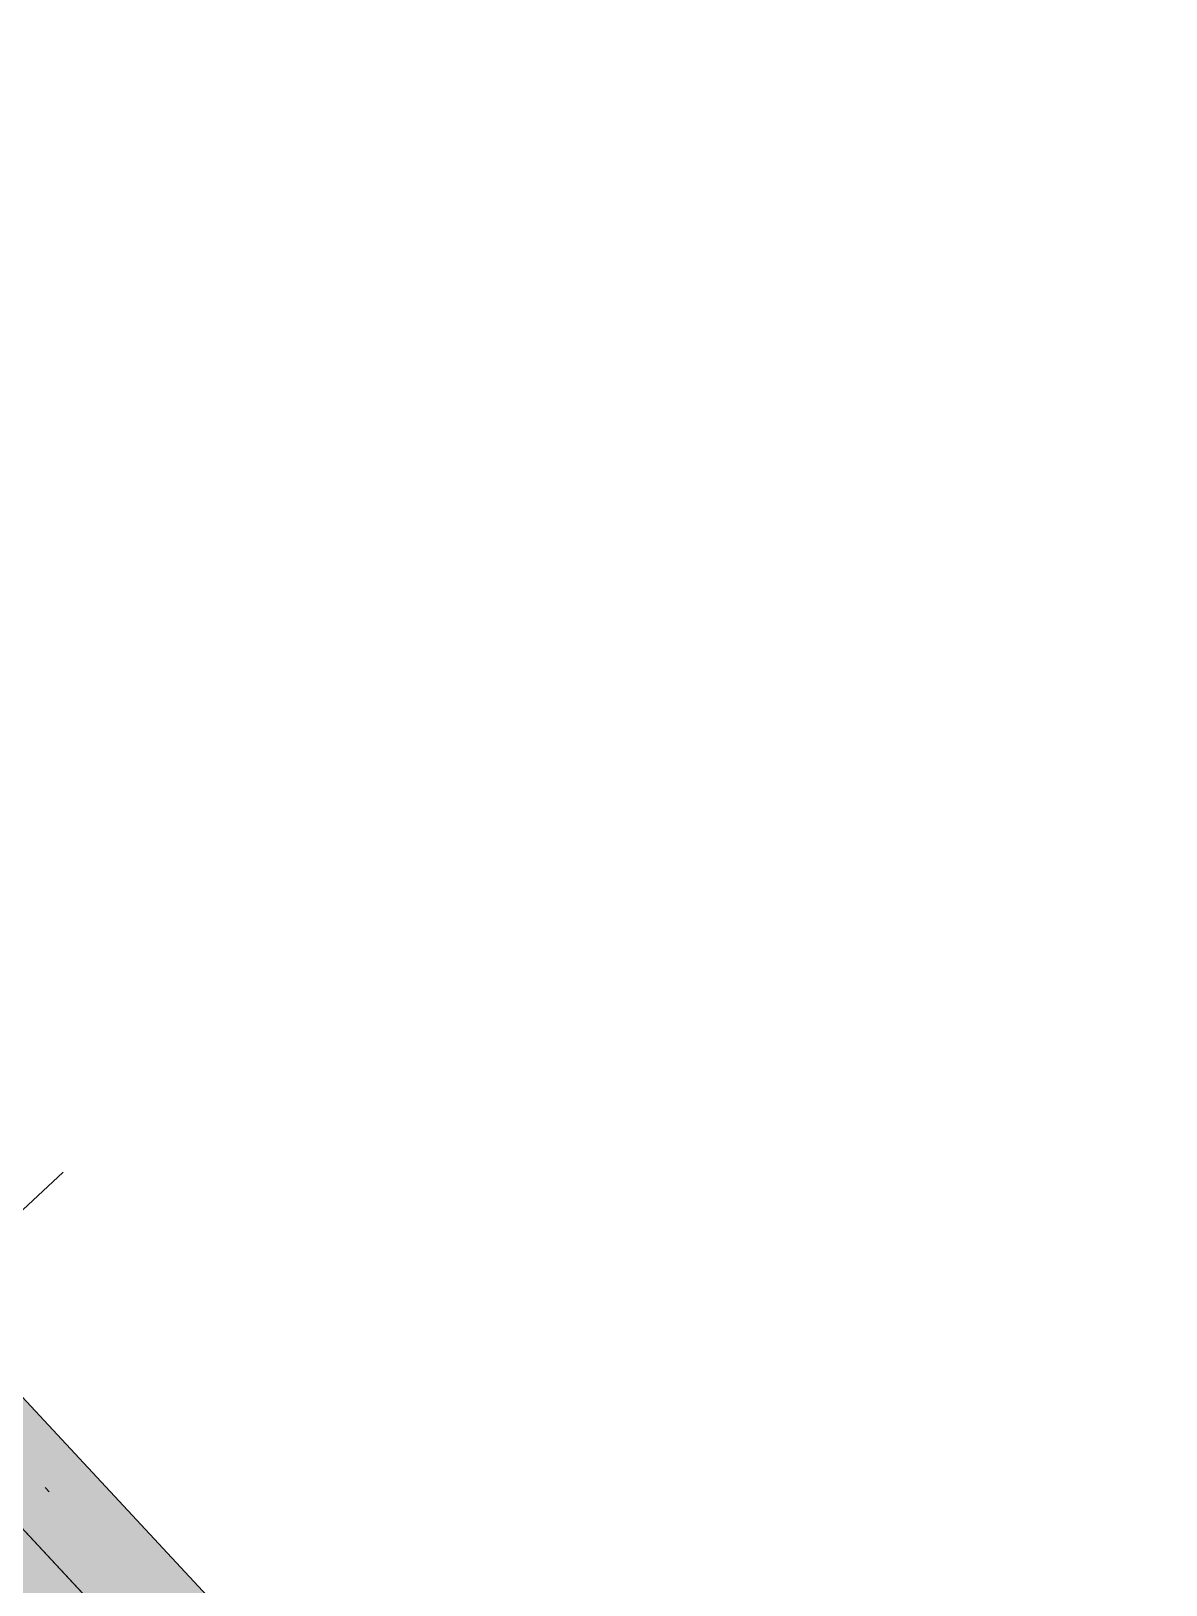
# Model space of a CAD drawing. Header units: millimetres. Extents: x 400382 to 401276, y 4543898 to 4544126.
# Drawn here: x 400505.73 to 400524.76, y 4544011.17 to 4544037.23 of the extents above; entities that cross this region are included whole.
import ezdxf

# ---------------------------------------------------------------- set-up
doc = ezdxf.new("R2010")
doc.units = ezdxf.units.MM
doc.linetypes.add('AKS', pattern=[3, 2.5, -0.25, 0, -0.25])
for name, color, linetype in [('aks prota', 2, 'AKS'), ('kiriş prota', 6, 'Continuous'), ('kolon tarama prota', 252, 'Continuous'), ('perde prota', 1, 'Continuous')]:
    doc.layers.add(name, color=color, linetype=linetype)

msp = doc.modelspace()

# ---------------------------------------------------------------- hatches: boundary and pattern name
at = {"layer": 'kolon tarama prota'}
h = msp.add_hatch(color=256, dxfattribs=at)
h.dxf.hatch_style = 1
h.paths.add_polyline_path([(400518.65538, 4544000.26436), (400484.81074, 4544036.65495), (400485.11839, 4544034.12161), (400516.73976, 4544000.12153), (400498.50654, 4543983.16394), (400490.43772, 4543991.83973), (400489.11966, 4543990.61388), (400489.80069, 4543989.88162), (400490.02037, 4543990.08593), (400498.22539, 4543981.26369)])
h = msp.add_hatch(dxfattribs=at)
h.set_pattern_fill('DOTS', color=2, scale=0.1, angle=-47.076006)
h.set_pattern_definition([(312.923994, (398997.36488, 4544993.93019), (0.170302485, 0.049990168), [0, -0.15875])])
h.paths.add_polyline_path([(400504.14415, 4544013.66464), (400507.6855, 4544009.8569), (400492.11206, 4543995.37301), (400491.37243, 4543996.16828), (400490.40724, 4543997.20607), (400489.18348, 4543998.52189), (400490.13948, 4543999.41101), (400490.0054, 4544000.51506)])

# ---------------------------------------------------------------- linework, layer by layer
at = {"layer": 'aks prota', "ltscale": 10}
for p, q in [((400524.75998, 4543992.59926), (400411.76442, 4544114.0949)), ((400480.72281, 4543994.34009), (400506.26561, 4544018.09583))]:
    msp.add_line(p, q, dxfattribs=at)
at = {"layer": 'kiriş prota'}
msp.add_lwpolyline([(400504.14415, 4544013.66464), (400507.6855, 4544009.8569), (400492.11206, 4543995.37301), (400491.37243, 4543996.16828), (400490.40724, 4543997.20607), (400489.18348, 4543998.52189), (400490.13948, 4543999.41101), (400490.0054, 4544000.51506), (400504.14415, 4544013.66464)], dxfattribs=at)
at = {"layer": 'perde prota'}
msp.add_lwpolyline([(400490.43772, 4543991.83973), (400498.50654, 4543983.16394), (400516.73976, 4544000.12153), (400485.11839, 4544034.12161), (400484.81074, 4544036.65495), (400518.65538, 4544000.26436), (400498.22539, 4543981.26369), (400490.02037, 4543990.08593), (400489.80069, 4543989.88162), (400489.11966, 4543990.61388)], dxfattribs=at)

doc.saveas('drawing.dxf')
